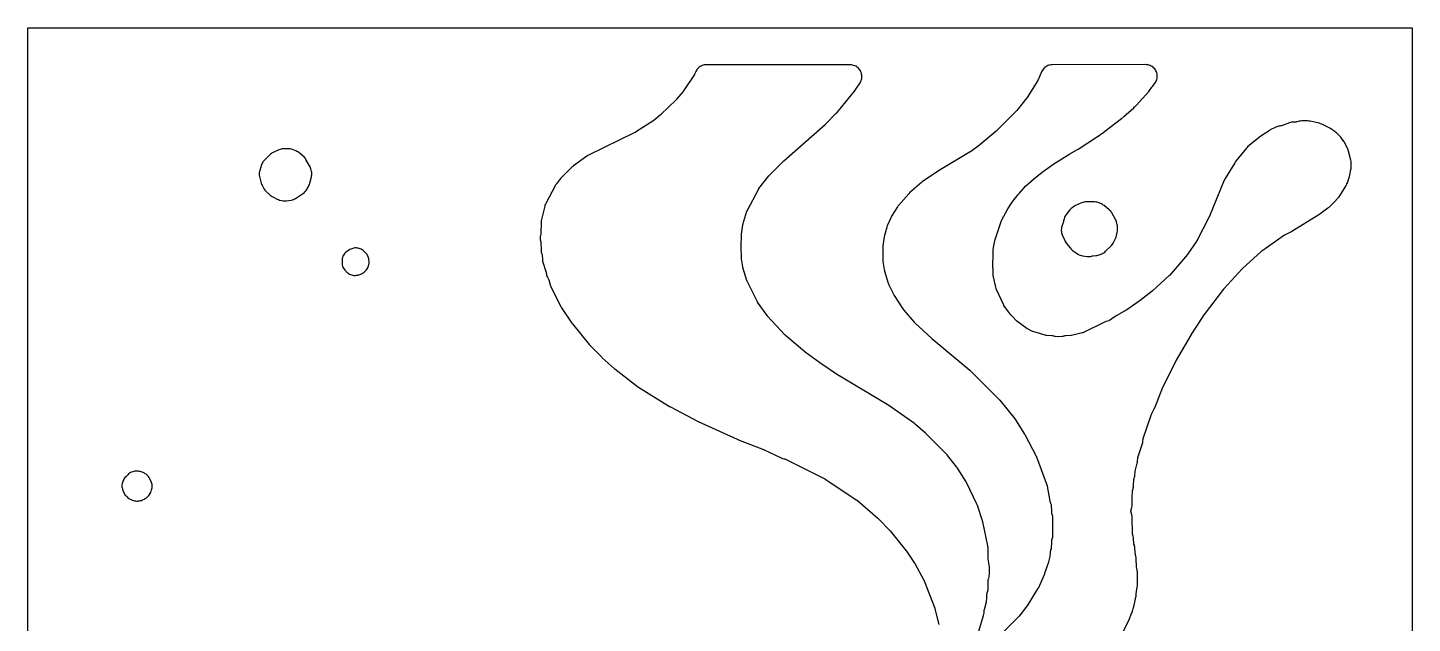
# Model space of a CAD drawing. Header units: millimetres. Extents: x 0 to 300, y 0 to 300.
# Drawn here: x 0 to 300, y 171 to 300 of the extents above; entities that cross this region are included whole.
import ezdxf

# ---------------------------------------------------------------- set-up
doc = ezdxf.new("R2010")
doc.units = ezdxf.units.MM
doc.layers.add('CUT', color=7, linetype='CONTINUOUS')

msp = doc.modelspace()

# ---------------------------------------------------------------- linework, layer by layer
at = {"layer": 'CUT'}
for points in [[(0.0029, 0.0029), (0, 0.0614), (0, 299.9386), (0.0029, 299.9971), (0.0614, 300), (299.9021, 300), (299.9605, 299.9971), (299.9634, 299.9386), (299.9634, 0.0614), (299.9605, 0.0029), (299.9021, 0), (0.0614, 0)], [(50.7652, 265.8597), (51.2524, 265.0308), (51.379, 264.8367), (51.523, 264.6551), (51.6832, 264.4876), (52.3522, 263.8502), (52.5371, 263.6905), (52.7367, 263.5496), (52.9491, 263.4289), (54.0661, 262.8644), (54.3209, 262.7529), (54.5864, 262.6705), (55.0797, 262.547), (55.332, 262.4974), (55.588, 262.4741), (55.845, 262.4771), (56.1004, 262.5065), (57.0959, 262.6734), (57.3403, 262.7271), (57.5781, 262.8049), (57.8069, 262.9062), (58.0245, 263.0297), (59.5158, 263.9786), (59.6986, 264.1067), (59.8691, 264.2505), (60.0262, 264.409), (60.1686, 264.5809), (60.295, 264.7647), (60.8108, 265.5917), (60.9333, 265.8121), (61.033, 266.0438), (61.1088, 266.2843), (61.4675, 267.6602), (61.5162, 267.8914), (61.5429, 268.1261), (61.5473, 268.3624), (61.5293, 268.598), (61.4893, 268.8308), (61.3657, 269.3893), (61.2969, 269.6385), (61.2027, 269.8793), (61.0841, 270.109), (60.2874, 271.4749), (60.1662, 271.6627), (60.0288, 271.839), (59.8761, 272.0023), (59.7095, 272.1513), (58.7559, 272.9303), (58.546, 273.0842), (58.3213, 273.2155), (58.0841, 273.3227), (57.3364, 273.6148), (57.0917, 273.6961), (56.8399, 273.7518), (56.5837, 273.7813), (56.5122, 273.7858), (56.2998, 273.7901), (55.4121, 273.7705), (55.1595, 273.752), (54.9102, 273.7082), (54.6665, 273.6393), (54.4311, 273.5462), (53.1838, 272.9781), (52.9809, 272.8743), (52.7883, 272.7523), (52.6076, 272.6134), (52.4402, 272.4586), (51.2712, 271.2734), (51.115, 271.0994), (50.9757, 270.9116), (50.8545, 270.7116), (50.7526, 270.5012), (50.6708, 270.2822), (50.2817, 269.0706), (50.2146, 268.8162), (50.1745, 268.5562), (50.162, 268.2934), (50.1772, 268.0307), (50.2199, 267.7711), (50.4784, 266.5915), (50.5481, 266.3379), (50.644, 266.0931)], [(226.1555, 251.9325), (226.3379, 251.7388), (226.5399, 251.5656), (226.759, 251.4148), (227.5474, 250.9322), (227.775, 250.8086), (228.0142, 250.7092), (228.2624, 250.6351), (228.5169, 250.5871), (229.5358, 250.4489), (229.7696, 250.4284), (230.0043, 250.4298), (230.2378, 250.4533), (230.4681, 250.4985), (230.6931, 250.5651), (230.7604, 250.5885), (230.7956, 250.5941), (230.8129, 250.5957), (231.374, 250.6349), (231.6329, 250.6666), (231.8871, 250.7251), (232.1338, 250.8098), (232.7005, 251.038), (232.9216, 251.1398), (233.1319, 251.2627), (233.3291, 251.4055), (233.5116, 251.5667), (234.7283, 252.7526), (234.8843, 252.9192), (235.0244, 253.0994), (235.1476, 253.2915), (235.2527, 253.4941), (235.7164, 254.4976), (235.8066, 254.7204), (235.875, 254.9508), (236.0411, 255.6276), (236.0946, 255.9198), (236.113, 256.2163), (236.1143, 256.678), (236.1063, 256.8844), (236.0814, 257.0893), (236.0396, 257.2916), (235.8795, 257.9316), (235.8129, 258.1536), (235.7261, 258.3684), (235.6197, 258.5742), (234.8729, 259.869), (234.7528, 260.0572), (234.6164, 260.2339), (234.4648, 260.3978), (234.2992, 260.5475), (233.207, 261.4495), (233.0253, 261.5861), (232.8319, 261.7057), (232.6285, 261.8072), (232.1166, 262.0342), (231.876, 262.1264), (231.6271, 262.1933), (231.3727, 262.2343), (231.1154, 262.2488), (229.3277, 262.2576), (229.0652, 262.245), (228.8054, 262.205), (228.5512, 262.1379), (228.3055, 262.0445), (226.9952, 261.4658), (226.7631, 261.3485), (226.5444, 261.2078), (226.2637, 261.0057), (226.0815, 260.8612), (225.9135, 260.7003), (225.7612, 260.5246), (225.1905, 259.8007), (225.0699, 259.634), (224.8387, 259.2853), (224.7128, 259.0732), (224.6083, 258.8498), (224.5264, 258.6171), (224.4678, 258.3775), (224.4331, 258.1333), (224.4301, 258.1001), (224.428, 258.0824), (224.4212, 258.0454), (224.4109, 258.0091), (224.405, 257.9928), (224.0866, 257.1646), (224.0126, 256.9416), (223.9599, 256.7126), (223.929, 256.4797), (223.9201, 256.2449), (223.9216, 256.0784), (223.936, 255.8314), (223.9748, 255.587), (224.0376, 255.3477), (224.1238, 255.1157), (224.6556, 253.8754), (224.7642, 253.6531), (224.8943, 253.4426), (225.0445, 253.246)], [(69.1465, 247.0494), (69.3291, 246.8887), (69.5265, 246.7466), (69.7368, 246.6243), (69.958, 246.523), (70.188, 246.4437), (70.4245, 246.3871), (70.6655, 246.3538), (70.9086, 246.344), (71.0404, 246.3452), (71.2679, 246.3575), (71.4933, 246.3905), (71.7148, 246.4439), (71.9305, 246.5172), (72.1386, 246.6098), (72.4231, 246.7524), (72.6583, 246.8866), (72.8776, 247.0454), (73.0784, 247.2271), (73.2291, 247.3789), (73.3943, 247.5629), (73.5406, 247.7624), (73.6665, 247.9753), (73.7707, 248.1996), (73.8522, 248.4331), (73.9103, 248.6735), (73.9443, 248.9185), (73.954, 249.1656), (73.9509, 249.4572), (73.9363, 249.7019), (73.8979, 249.944), (73.8359, 250.1812), (73.7509, 250.4112), (73.6439, 250.6317), (73.5158, 250.8407), (73.3678, 251.0361), (73.2014, 251.2161), (72.8351, 251.5753), (72.6583, 251.7329), (72.4673, 251.8732), (72.2639, 251.9947), (72.0499, 252.0964), (71.8272, 252.1775), (71.5978, 252.237), (71.3639, 252.2746), (71.1274, 252.2899), (70.8906, 252.2827), (70.6555, 252.2531), (70.4242, 252.2014), (70.1989, 252.128), (69.9816, 252.0336), (69.7741, 251.9191), (69.2883, 251.62), (69.0775, 251.4749), (68.8827, 251.3089), (68.7058, 251.1239), (68.5488, 250.9218), (68.4133, 250.7047), (68.3007, 250.4749), (68.2121, 250.2348), (68.1486, 249.9869), (68.1108, 249.7338), (68.099, 249.4781), (68.1009, 249.1085), (68.1145, 248.8604), (68.1527, 248.6149), (68.2151, 248.3744), (68.3011, 248.1412), (68.4098, 247.9178), (68.5401, 247.7062), (68.6907, 247.5086), (68.8603, 247.327)], [(20.5915, 199.8315), (20.7634, 199.4036), (20.8672, 199.1781), (20.9929, 198.964), (21.1392, 198.7635), (21.3046, 198.5784), (21.5145, 198.3659), (21.7154, 198.1835), (21.9349, 198.0239), (22.1704, 197.889), (22.4809, 197.7329), (22.6867, 197.6409), (22.8999, 197.5677), (23.1189, 197.5141), (23.3418, 197.4804), (23.5669, 197.4669), (23.7609, 197.4641), (23.9823, 197.4706), (24.2022, 197.4967), (24.4189, 197.5422), (24.6308, 197.6067), (24.8361, 197.6897), (25.2332, 197.871), (25.4855, 198.0041), (25.721, 198.1651), (25.9367, 198.3518), (26.0814, 198.4925), (26.2523, 198.6759), (26.4038, 198.8755), (26.5347, 199.0893), (26.6434, 199.3152), (26.777, 199.6321), (26.8577, 199.8521), (26.9175, 200.0787), (26.9558, 200.3098), (26.9724, 200.5435), (26.9669, 200.7778), (26.9396, 201.0105), (26.8906, 201.2396), (26.8203, 201.4632), (26.7295, 201.6791), (26.4141, 202.3401), (26.302, 202.5489), (26.1707, 202.7462), (26.0213, 202.9302), (25.8551, 203.0992), (25.6736, 203.2517), (25.4785, 203.3863), (25.2716, 203.5018), (24.9889, 203.6425), (24.7839, 203.7333), (24.5716, 203.8054), (24.3537, 203.8581), (24.1319, 203.8911), (23.908, 203.9041), (23.4838, 203.9097), (23.2335, 203.9005), (22.9855, 203.8662), (22.7421, 203.8074), (22.5058, 203.7244), (22.279, 203.6183), (22.064, 203.49), (21.8628, 203.3408), (21.6776, 203.1722), (21.247, 202.7389), (21.0739, 202.5456), (20.9217, 202.3354), (20.7922, 202.1106), (20.6835, 201.897), (20.5862, 201.6812), (20.5098, 201.4571), (20.4549, 201.2268), (20.422, 200.9924), (20.4115, 200.7558), (20.4234, 200.5194), (20.4576, 200.2851), (20.5138, 200.0551)]]:
    msp.add_lwpolyline(points, close=True, dxfattribs=at)
for points in [[(205.827, 168.5629), (207.0951, 172.6923), (207.165, 172.9796), (207.2005, 173.2731), (207.2374, 173.8747), (207.2391, 173.8941), (207.2521, 173.9744), (207.2566, 173.9932), (207.6922, 175.6314), (207.7487, 175.904), (207.7745, 176.1811), (207.8165, 177.3124), (207.8179, 177.3341), (207.8246, 177.3791), (207.8363, 177.423), (207.8437, 177.4435), (207.8929, 177.5696), (207.9642, 177.7792), (208.0167, 177.9942), (208.05, 178.2131), (208.0638, 178.434), (208.0981, 180.3479), (208.0992, 180.3711), (208.1126, 180.468), (208.1179, 180.4907), (208.2623, 181.0403), (208.3181, 181.3134), (208.343, 181.5911), (208.3829, 182.7671), (208.3806, 182.9885), (208.3587, 183.2089), (208.1114, 184.9232), (208.1031, 184.9959), (208.0992, 185.069), (208.0484, 187.3116), (208.0327, 187.5404), (207.9961, 187.7668), (206.9168, 192.9267), (206.8406, 193.208), (205.7464, 196.4781), (205.6378, 196.7492), (203.489, 201.3164), (203.334, 201.5974), (201.4129, 204.6065), (201.2661, 204.8127), (199.3438, 207.2416), (199.1636, 207.4455), (194.6712, 212.0016), (194.5359, 212.129), (192.3122, 214.0716), (192.1072, 214.2327), (186.3619, 218.2799), (186.2012, 218.3842), (175.9334, 224.4982), (175.9063, 224.5148), (175.8797, 224.5321), (171.6324, 227.3722), (171.6184, 227.3818), (171.5881, 227.4032), (168.4131, 229.7208), (168.3759, 229.7491), (168.3398, 229.7788), (164.2067, 233.3136), (164.1539, 233.3615), (164.104, 233.4125), (160.2894, 237.5423), (160.2391, 237.6003), (160.1926, 237.6614), (158.1298, 240.5559), (158.1269, 240.5601), (158.0878, 240.6245), (158.0795, 240.64), (155.8326, 245.1198), (155.8253, 245.1351), (155.7991, 245.2009), (155.7939, 245.217), (154.9423, 248.0487), (154.9197, 248.135), (154.9036, 248.2227), (154.6587, 249.8988), (154.6504, 249.9711), (154.6464, 250.0438), (154.5835, 252.552), (154.5831, 252.5824), (154.5835, 252.6129), (154.6466, 255.1302), (154.6498, 255.1921), (154.6561, 255.2539), (154.9163, 257.2864), (154.9171, 257.2917), (154.9335, 257.3705), (154.9384, 257.3886), (155.7918, 260.2267), (155.7978, 260.245), (155.8285, 260.3196), (155.8371, 260.3368), (158.3594, 265.0771), (158.3682, 265.0927), (158.4093, 265.1554), (158.4201, 265.1696), (160.5715, 267.8736), (160.6125, 267.9225), (160.6561, 267.9692), (163.7299, 271.0932), (163.7612, 271.1239), (163.7935, 271.1533), (172.7691, 279.0483), (172.8893, 279.1613), (175.1798, 281.461), (175.343, 281.6416), (179.1158, 286.2507), (179.2824, 286.4795), (180.3159, 288.0823), (180.4377, 288.2931), (180.5384, 288.5146), (180.617, 288.7449), (180.673, 288.9818), (180.7056, 289.223), (180.7146, 289.4662), (180.6999, 289.7091), (180.6617, 289.9494), (180.6003, 290.1849), (180.5163, 290.4133), (180.4104, 290.6325), (180.2838, 290.8403), (180.1376, 291.0349), (179.9731, 291.2143), (179.792, 291.3768), (179.5959, 291.521), (179.3867, 291.6454), (179.1664, 291.7489), (178.9371, 291.8304), (178.701, 291.8893), (178.4602, 291.925), (178.2172, 291.9371), (147.0302, 291.9671), (146.7917, 291.9559), (146.5554, 291.922), (146.3234, 291.8658), (146.0978, 291.7877), (145.8807, 291.6884), (145.6741, 291.5688), (145.4797, 291.4301), (145.2996, 291.2735), (145.1351, 291.1004), (144.988, 290.9124), (144.8594, 290.7113), (144.7506, 290.4987), (144.4904, 289.9245), (144.4881, 289.9196), (144.4491, 289.8489), (144.439, 289.833), (142.0791, 286.3139), (142.0425, 286.2623), (142.0033, 286.2127), (140.5661, 284.4889), (140.526, 284.4431), (140.4835, 284.3994), (137.1942, 281.1749), (137.1525, 281.1359), (137.109, 281.0989), (135.7212, 279.9733), (135.6689, 279.9332), (135.6146, 279.8961), (131.6626, 277.3465), (131.5992, 277.3083), (131.5335, 277.274), (121.4855, 272.4099), (121.2874, 272.3028), (121.0998, 272.1782), (118.2239, 270.0768), (118.0729, 269.9573), (117.9316, 269.8266), (115.4359, 267.3323), (115.2127, 267.0767), (114.5426, 266.1949), (114.4285, 266.0316), (114.3277, 265.8597), (112.232, 261.9349), (112.1421, 261.7482), (112.0679, 261.5548), (112.01, 261.3558), (111.2917, 258.4423), (111.2404, 258.1696), (111.2195, 257.8928), (111.171, 255.415), (111.1702, 255.3961), (111.1656, 255.3567), (111.1572, 255.318), (111.1519, 255.2999), (111.132, 255.2382), (111.0688, 255.0024), (111.0288, 254.7615), (111.0126, 254.5179), (111.0201, 254.2739), (111.0515, 254.0318), (111.1063, 253.7939), (111.1559, 253.6184), (111.16, 253.6023), (111.1666, 253.5681), (111.1699, 253.5364), (111.171, 253.512), (111.2042, 251.8269), (111.2176, 251.6124), (111.2495, 251.3998), (111.2995, 251.1907), (111.3672, 250.9867), (111.4327, 250.8146), (111.4395, 250.7952), (111.4505, 250.7537), (111.457, 250.7112), (111.4585, 250.6907), (111.4971, 249.8745), (111.5175, 249.6532), (111.5574, 249.4345), (111.6166, 249.2202), (112.2793, 247.1801), (112.2851, 247.1606), (112.3029, 247.0771), (112.3056, 247.0569), (112.3299, 246.8276), (112.3657, 246.5947), (112.4233, 246.3662), (112.5022, 246.1442), (112.6016, 245.9306), (112.8278, 245.499), (112.8369, 245.4804), (112.8689, 245.3994), (112.875, 245.3796), (113.1739, 244.2997), (113.2499, 244.0694), (113.3478, 243.8475), (115.4813, 239.5859), (115.6408, 239.3123), (117.8532, 236.0146), (117.9965, 235.8218), (121.6526, 231.3655), (121.8048, 231.1963), (124.3533, 228.6104), (124.474, 228.4957), (127.0863, 226.1764), (127.2202, 226.0656), (132.1143, 222.2945), (132.3135, 222.1559), (139.0594, 217.9319), (139.2228, 217.838), (145.0998, 214.7481), (145.2307, 214.6841), (154.5309, 210.4667), (154.6812, 210.4043), (159.4352, 208.6114), (159.4798, 208.5936), (159.5236, 208.5741), (163.2631, 206.8152), (163.5226, 206.7105), (163.7922, 206.6354), (164.0814, 206.572), (164.0865, 206.5708), (164.1345, 206.5563), (164.1581, 206.5468), (164.1796, 206.5367), (172.6675, 202.2903), (172.7343, 202.2542), (172.7988, 202.214), (179.6286, 197.6495), (179.6888, 197.6065), (179.7463, 197.56), (184.2067, 193.7175), (184.2444, 193.6836), (184.2806, 193.6482), (186.7712, 191.1114), (186.8112, 191.0687), (186.8491, 191.024), (190.3468, 186.6963), (190.3798, 186.6537), (190.4108, 186.6096), (192.1497, 184.0174), (192.1811, 183.9682), (192.21, 183.9176), (194.1624, 180.2989), (194.1976, 180.2282), (194.2282, 180.1553), (196.4904, 174.2252), (196.514, 174.1574), (196.5336, 174.0883), (197.3882, 170.6859)], [(237.3306, 169.1906), (238.6088, 171.7347), (238.7155, 171.9787), (239.0725, 172.9302), (239.1792, 173.159), (239.2561, 173.3426), (239.3182, 173.5318), (239.3805, 173.7508), (239.4925, 174.0494), (239.5934, 174.39), (239.7001, 174.8747), (239.8041, 175.2402), (239.8708, 175.5468), (239.922, 175.8822), (240.0843, 176.6192), (240.1234, 176.8454), (240.1415, 177.0742), (240.1519, 177.3878), (240.376, 178.8559), (240.3971, 179.0392), (240.4046, 179.2236), (240.4048, 179.2739), (240.4111, 179.3097), (240.429, 179.5905), (240.4432, 181.5487), (240.4332, 181.7914), (240.4148, 181.9231), (240.4148, 181.9295), (240.4069, 182.1387), (240.3814, 182.3465), (240.3386, 182.5515), (240.1955, 183.1181), (240.1917, 183.1346), (240.1871, 183.163), (240.1803, 183.2259), (240.1794, 183.245), (240.1471, 184.9269), (240.1256, 185.2091), (240.0724, 185.487), (239.9927, 185.7428), (239.8792, 187.28), (239.8533, 187.4993), (239.8081, 187.7155), (239.7439, 187.9268), (239.6614, 188.1317), (239.6498, 188.1573), (239.6399, 188.1804), (239.6275, 188.2164), (239.6222, 188.2553), (239.621, 188.2741), (239.579, 189.317), (239.5541, 189.5822), (239.5011, 189.8433), (239.4206, 190.0973), (239.3469, 190.293), (239.3413, 190.3089), (239.3318, 190.3429), (239.3283, 190.3777), (239.3277, 190.3947), (239.2779, 193.9131), (239.2778, 193.9186), (239.2564, 194.2116), (239.2007, 194.5001), (239.0104, 195.2476), (239.0062, 195.266), (239.002, 195.2934), (239.0058, 195.3221), (239.0096, 195.3404), (239.1151, 195.7943), (239.199, 196.1384), (239.2499, 196.4123), (239.2518, 196.4395), (239.2567, 196.4674), (239.2748, 196.7352), (239.2954, 198.2609), (239.3183, 199.674), (239.3191, 199.6804), (239.3275, 199.7199), (239.333, 199.7384), (239.4543, 200.1163), (239.5153, 200.3417), (239.5549, 200.5718), (239.5729, 200.8045), (239.6125, 202.1048), (239.6209, 202.1371), (239.6283, 202.158), (239.7022, 202.3488), (239.7859, 202.6056), (239.8414, 202.8698), (239.8682, 203.1386), (239.9011, 203.8691), (239.9026, 203.8902), (239.9093, 203.9333), (239.9118, 203.9439), (240.3608, 205.6379), (240.4122, 205.8796), (240.4395, 206.1252), (240.4397, 206.1284), (240.48, 206.7847), (240.4804, 206.7901), (240.4877, 206.841), (240.4937, 206.8664), (240.5007, 206.8897), (241.4827, 209.8942), (241.4879, 209.91), (241.5548, 210.1566), (241.5961, 210.4087), (241.6487, 210.8783), (241.6515, 210.8987), (241.6697, 210.9814), (243.3673, 216.072), (243.369, 216.0768), (243.3982, 216.1467), (243.4059, 216.1626), (244.0749, 217.4576), (244.1765, 217.6805), (245.9418, 222.116), (245.9622, 222.1643), (245.9848, 222.2117), (248.8417, 227.9022), (248.8584, 227.9343), (248.8761, 227.9659), (252.027, 233.4072), (252.042, 233.4324), (252.0576, 233.4572), (254.6488, 237.4716), (254.67, 237.5032), (254.6862, 237.5255), (255.1487, 238.14), (259.1036, 243.3853), (259.1078, 243.3906), (259.1128, 243.3963), (263.1108, 247.7309), (263.1459, 247.7674), (263.1824, 247.8023), (267.2532, 251.5378), (267.3108, 251.5874), (267.3713, 251.6333), (272.2568, 255.1008), (272.2612, 255.1038), (272.3297, 255.1449), (272.3463, 255.1534), (273.6238, 255.7766), (273.8441, 255.8982), (279.7193, 259.5369), (279.7672, 259.5665), (279.9222, 259.6707), (281.6834, 260.9528), (281.9216, 261.1498), (282.9227, 262.088), (283.0394, 262.2049), (283.9308, 263.1584), (284.0952, 263.3533), (284.2389, 263.5639), (284.2411, 263.5674), (285.5298, 265.6805), (285.5948, 265.787), (285.6038, 265.8017), (285.6062, 265.8057), (285.6705, 265.911), (285.6719, 265.9134), (285.8045, 266.161), (285.9084, 266.422), (286.3584, 267.7669), (286.4458, 268.1055), (286.6574, 269.2497), (286.6884, 269.4736), (286.6991, 269.6993), (286.7011, 270.7357), (286.684, 271.0326), (286.6318, 271.3255), (286.1749, 273.2242), (286.0903, 273.5031), (285.9738, 273.7703), (285.9681, 273.7816), (285.3546, 274.9911), (285.2462, 275.1833), (285.1212, 275.3653), (284.4515, 276.2535), (284.2355, 276.5036), (283.5206, 277.2287), (283.3505, 277.386), (283.1664, 277.5269), (282.5434, 277.9595), (282.2374, 278.1412), (280.3413, 279.0913), (280.0684, 279.2083), (279.7835, 279.2922), (277.8511, 279.7381), (277.5709, 279.7862), (277.2869, 279.8022), (275.9994, 279.8011), (275.7316, 279.7865), (275.4668, 279.7433), (275.2082, 279.6719), (274.9591, 279.5886), (274.942, 279.5833), (274.9053, 279.5747), (274.8679, 279.5695), (274.8506, 279.5683), (274.0766, 279.5318), (273.8229, 279.5068), (273.573, 279.4561), (273.3296, 279.3803), (271.6058, 278.7448), (271.6008, 278.7431), (271.5526, 278.7295), (271.5277, 278.7248), (271.5042, 278.7217), (271.245, 278.6942), (271.0223, 278.6604), (270.8036, 278.6067), (270.5907, 278.5336), (270.3851, 278.4416), (269.2007, 277.8458), (268.9255, 277.6846), (267.3419, 276.6157), (267.1709, 276.4894), (264.3666, 274.2272), (264.167, 274.0476), (263.9878, 273.8477), (261.6957, 270.9965), (261.5195, 270.7477), (259.4205, 267.363), (259.3174, 267.18), (259.2301, 266.9891), (256.0352, 259.1511), (256.0115, 259.0967), (255.9851, 259.0435), (253.1758, 253.7114), (253.1438, 253.6545), (253.1087, 253.5993), (251.3532, 250.9922), (251.3102, 250.9324), (251.2637, 250.8753), (247.3384, 246.3456), (247.3154, 246.3205), (243.6527, 242.999), (243.6215, 242.9717), (243.5894, 242.9455), (241.0294, 240.9243), (241.0028, 240.9039), (240.9757, 240.8842), (238.0962, 238.8582), (238.0426, 238.8226), (237.9871, 238.7898), (235.8331, 237.5934), (235.8305, 237.592), (235.5935, 237.4423), (234.3338, 236.5446), (234.318, 236.5339), (234.3155, 236.5325), (234.2821, 236.5208), (234.2644, 236.5159), (233.9138, 236.4287), (233.6723, 236.3554), (233.4393, 236.2582), (233.4221, 236.25), (233.4204, 236.2492), (228.5519, 233.9242), (228.5374, 233.9177), (228.4799, 233.897), (228.461, 233.8917), (226.1436, 233.3105), (226.1132, 233.304), (226.0563, 233.2958), (226.0363, 233.2945), (224.9365, 233.2502), (224.7104, 233.2308), (224.487, 233.191), (224.2681, 233.131), (224.144, 233.0909), (223.3855, 233.0123), (222.6531, 233.0894), (222.5238, 233.1314), (222.3049, 233.1918), (222.0813, 233.2321), (221.8551, 233.2519), (220.7368, 233.2987), (220.7314, 233.299), (220.6875, 233.3043), (220.6738, 233.3081), (219.5177, 233.6529), (217.748, 234.1863), (217.7318, 234.1916), (217.7056, 234.202), (217.7, 234.2047), (216.5753, 234.7684), (216.5717, 234.7703), (216.502, 234.8129), (216.4861, 234.824), (214.3167, 236.4311), (213.1032, 237.6303), (213.0742, 237.6624), (213.0725, 237.6642), (213.0679, 237.6693), (213.055, 237.6836), (213.0528, 237.6863), (213.0347, 237.7094), (213.0271, 237.7192), (213.0129, 237.7375), (213.0052, 237.7473), (212.9313, 237.8492), (211.4989, 239.8355), (211.4933, 239.8451), (211.4849, 239.8622), (209.8424, 243.4211), (209.7131, 243.8732), (209.6802, 243.9881), (209.6348, 244.1465), (209.562, 244.4007), (209.3434, 245.3634), (209.1764, 246.3399), (209.1433, 246.8544), (209.1279, 247.7548), (209.1244, 247.9596), (209.1212, 248.1469), (209.115, 248.5141), (209.1322, 250.9155), (209.1768, 251.8501), (209.3093, 252.8064), (209.578, 254.1383), (210.86, 258.0237), (211.0317, 258.3676), (212.3554, 260.7769), (212.9796, 261.7684), (213.7399, 262.815), (214.3613, 263.5878), (214.532, 263.8), (214.6952, 264.003), (214.7615, 264.0854), (216.1859, 265.6916), (217.8844, 267.2193), (219.7537, 268.7032), (222.3279, 270.5343), (225.777, 272.7005), (227.4203, 273.6412), (227.543, 273.7162), (231.536, 276.3176), (232.3142, 276.8063), (232.4978, 276.9334), (232.5964, 277.0084), (233.1427, 277.3643), (233.3095, 277.4829), (236.9626, 280.3142), (237.0812, 280.412), (237.1955, 280.5124), (237.2328, 280.5431), (237.4822, 280.7643), (239.6505, 282.6692), (239.807, 282.8265), (239.9313, 282.9366), (240.1382, 283.143), (242.8555, 286.1902), (243.0009, 286.3691), (243.5585, 287.1244), (243.7214, 287.3115), (243.8802, 287.5141), (244.2624, 288.0572), (244.3951, 288.2671), (244.5062, 288.4891), (244.5948, 288.721), (244.66, 288.9605), (244.7011, 289.2054), (244.7177, 289.4531), (244.7096, 289.7012), (244.677, 289.9473), (244.6201, 290.189), (244.5395, 290.4238), (244.4361, 290.6495), (244.3107, 290.8638), (244.1648, 291.0646), (243.9996, 291.25), (243.8169, 291.418), (243.6184, 291.5671), (243.4061, 291.6958), (243.182, 291.8028), (242.9485, 291.887), (242.7078, 291.9477), (242.4622, 291.9842), (242.2142, 291.9961), (242.1982, 291.9961), (221.9423, 291.9652), (221.7015, 291.9532), (221.4631, 291.9181), (221.2291, 291.8602), (221.0017, 291.78), (220.7832, 291.6783), (220.5755, 291.556), (220.3805, 291.4142), (220.2, 291.2544), (220.0358, 291.0779), (219.8894, 290.8864), (219.7621, 290.6817), (219.6551, 290.4657), (218.8918, 288.7181), (218.8545, 288.6403), (218.8117, 288.5653), (216.5399, 284.8937), (216.4993, 284.8323), (216.4551, 284.7735), (214.301, 282.085), (214.2593, 282.0357), (214.2151, 281.9887), (209.9057, 277.6488), (209.8652, 277.6098), (209.8229, 277.5727), (206.2895, 274.6192), (206.2548, 274.5913), (206.2192, 274.5647), (204.2305, 273.1362), (204.1903, 273.1085), (204.149, 273.0824), (197.3109, 268.9607), (197.2094, 268.8961), (193.8588, 266.6499), (193.602, 266.4525), (191.1077, 264.2637), (190.8743, 264.0299), (188.6638, 261.5011), (188.5406, 261.3485), (188.4298, 261.1866), (187.1494, 259.1505), (187.0519, 258.9811), (186.9679, 258.8047), (186.2316, 257.0871), (186.1259, 256.79), (185.6185, 255.0173), (185.5461, 254.6754), (185.2786, 252.7619), (185.2546, 252.4077), (185.2633, 249.7051), (185.29, 249.3488), (185.5456, 247.6131), (185.6244, 247.259), (186.3966, 244.6847), (186.4651, 244.487), (186.5498, 244.2958), (187.5576, 242.2559), (187.6999, 242.0053), (189.5915, 239.0812), (189.8061, 238.7963), (192.047, 236.2258), (192.2455, 236.0226), (195.8147, 232.7629), (195.8961, 232.6917), (204.1228, 225.8065), (204.1644, 225.77), (204.2043, 225.7317), (210.5171, 219.3852), (210.5618, 219.3377), (210.604, 219.2879), (213.8912, 215.1828), (213.9303, 215.1313), (213.9666, 215.0777), (215.9561, 211.9643), (215.9816, 211.9225), (216.0055, 211.8796), (218.5041, 207.1706), (218.5409, 207.095), (218.5723, 207.0171), (220.8419, 200.7836), (220.8473, 200.7678), (220.8656, 200.7), (220.8689, 200.6836), (221.4527, 197.4379), (221.4995, 197.2293), (221.564, 197.0255), (221.6456, 196.8279), (221.7078, 196.6939), (221.7157, 196.6758), (221.7291, 196.6369), (221.7345, 196.596), (221.7355, 196.5763), (221.7716, 195.2981), (221.7898, 195.0599), (221.8305, 194.8246), (221.8936, 194.5942), (222.0027, 194.2594), (222.0083, 194.2404), (222.0171, 194.2), (222.0217, 194.1588), (222.0224, 194.1391), (222.0452, 191.9316), (222.0453, 191.9229), (222.0452, 191.9038), (222.0212, 189.6805), (222.0205, 189.6606), (222.0158, 189.6193), (222.0069, 189.5788), (222.0012, 189.5597), (221.8931, 189.2296), (221.8292, 188.9974), (221.788, 188.76), (221.7698, 188.5199), (221.7353, 187.2604), (221.7343, 187.2414), (221.7294, 187.202), (221.7169, 187.1643), (221.7096, 187.1467), (221.696, 187.1163), (221.6112, 186.8989), (221.547, 186.6745), (221.5041, 186.4451), (221.4827, 186.2127), (221.4523, 185.5391), (221.451, 185.52), (221.4396, 185.4408), (221.4355, 185.4221), (221.1667, 184.3265), (221.154, 184.279), (221.1395, 184.232), (220.3082, 181.7364), (220.287, 181.6779), (220.2629, 181.6206), (218.8757, 178.5473), (218.8406, 178.4759), (218.8009, 178.4069), (216.5509, 174.7799), (216.5168, 174.7279), (216.48, 174.6777), (214.7885, 172.4879), (214.7381, 172.427), (214.6839, 172.3694), (203.9159, 161.6586)]]:
    msp.add_lwpolyline(points, dxfattribs=at)

doc.saveas('drawing.dxf')
